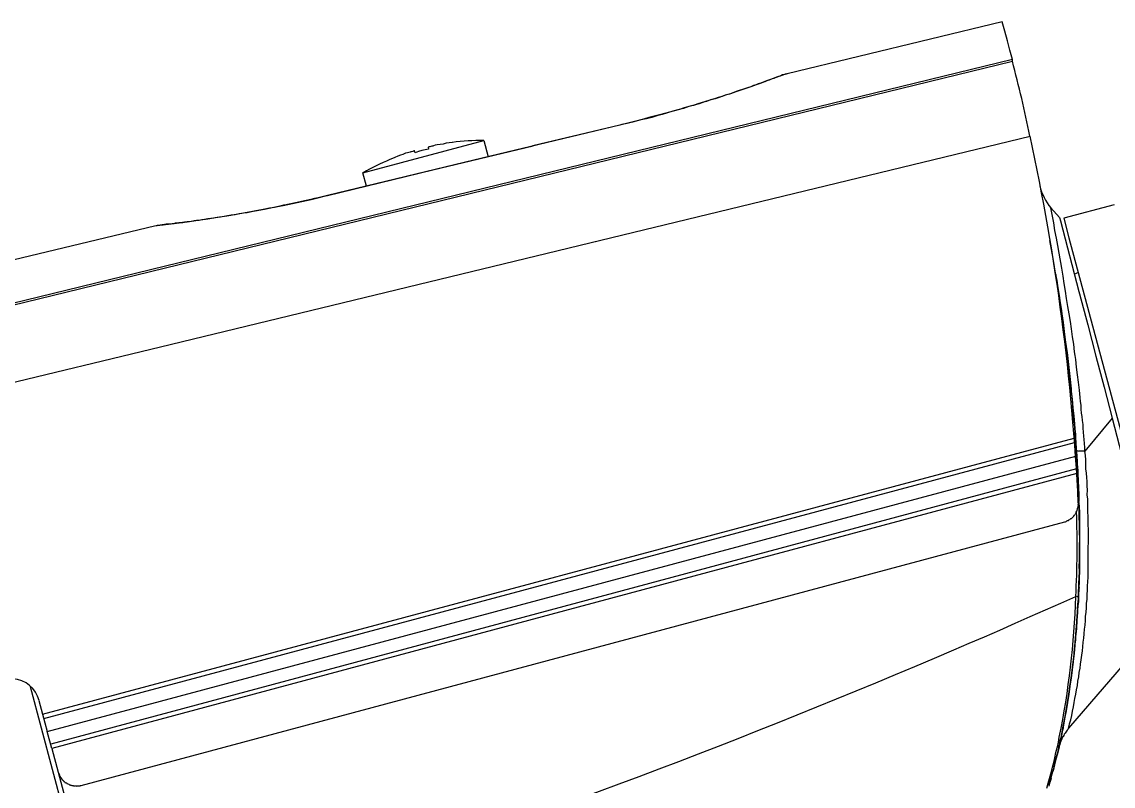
# Model space of a CAD drawing. Header units: millimetres. Extents: x 1086 to 16404, y 1320 to 9021.
# Drawn here: x 11549.1 to 11665.9, y 4942.7 to 5024.5 of the extents above; entities that cross this region are included whole.
import ezdxf

# ---------------------------------------------------------------- set-up
doc = ezdxf.new("R2010")
doc.units = ezdxf.units.MM
doc.header["$LTSCALE"] = 8
doc.layers.add('STS_Señales Débiles', color=7, linetype='Continuous', true_color=0x265482)

# ---------------------------------------------------------------- blocks, each defined once
blk = doc.blocks.new('BULLET WiFi')
for p, q in [((-116.97, 84.21), (-140.02, 78.65)), ((-116.7, 83.2), (-116.97, 84.21)), ((-116.43, 82.19), (-116.7, 83.2)), ((-116.16, 81.17), (-116.43, 82.19)), ((-115.89, 80.16), (-116.16, 81.17)), ((-115.89, 80.16), (-302.86, 34.58)), ((-302.82, 34.42), (-115.89, 79.99)), ((-115.89, 79.99), (-115.89, 80.16)), ((-140.89, 78.37), (-141.17, 78.25)), ((-140.57, 78.45), (-141.13, 78.27)), ((-140.77, 78.4), (-140.89, 78.37)), ((-140.69, 78.42), (-140.77, 78.4)), ((-140.5, 78.52), (-140.69, 78.42)), ((-140.3, 78.57), (-140.57, 78.45)), ((-140.42, 78.54), (-140.5, 78.52)), ((-140.38, 78.55), (-140.42, 78.54)), ((-140.3, 78.57), (-140.38, 78.55)), ((-140.14, 78.61), (-140.3, 78.57)), ((-140.26, 78.58), (-140.3, 78.57)), ((-140.21, 78.59), (-140.26, 78.58)), ((-140.18, 78.6), (-140.21, 78.59)), ((-140.14, 78.61), (-140.18, 78.6)), ((-140.1, 78.62), (-140.14, 78.61)), ((-140.1, 78.62), (-140.14, 78.61)), ((-140.02, 78.65), (-140.1, 78.62)), ((-140.05, 78.64), (-140.1, 78.62)), ((-140.02, 78.65), (-140.05, 78.64)), ((-144.16, 77.19), (-144.48, 77.06)), ((-143.88, 77.26), (-144.44, 77.07)), ((-143.88, 77.26), (-144.16, 77.19)), ((-143.33, 77.46), (-143.88, 77.26)), ((-143.61, 77.38), (-143.88, 77.26)), ((-143.33, 77.46), (-143.61, 77.38)), ((-142.78, 77.64), (-143.33, 77.46)), ((-143.1, 77.56), (-143.33, 77.46)), ((-142.82, 77.63), (-143.1, 77.56)), ((-142.58, 77.74), (-142.82, 77.63)), ((-142.23, 77.88), (-142.78, 77.64)), ((-142.38, 77.79), (-142.58, 77.74)), ((-142.19, 77.89), (-142.38, 77.79)), ((-141.68, 78.07), (-142.23, 77.88)), ((-141.95, 77.95), (-142.19, 77.89)), ((-141.8, 78.04), (-141.95, 77.95)), ((-141.6, 78.09), (-141.8, 78.04)), ((-141.13, 78.27), (-141.68, 78.07)), ((-141.44, 78.14), (-141.6, 78.09)), ((-141.29, 78.22), (-141.44, 78.14)), ((-141.17, 78.25), (-141.29, 78.22)), ((-147.73, 75.97), (-148.3, 75.82)), ((-147.78, 75.96), (-148.22, 75.84)), ((-147.38, 76.11), (-147.78, 75.96)), ((-147.18, 76.16), (-147.73, 75.97)), ((-146.98, 76.22), (-147.38, 76.11)), ((-146.63, 76.36), (-147.18, 76.16)), ((-146.59, 76.37), (-146.98, 76.22)), ((-146.06, 76.51), (-146.63, 76.36)), ((-146.18, 76.48), (-146.59, 76.37)), ((-145.83, 76.61), (-146.18, 76.48)), ((-145.5, 76.7), (-146.06, 76.51)), ((-145.48, 76.75), (-145.83, 76.61)), ((-144.95, 76.89), (-145.5, 76.7)), ((-145.15, 76.84), (-145.48, 76.75)), ((-144.8, 76.97), (-145.15, 76.84)), ((-144.44, 77.07), (-144.95, 76.89)), ((-144.48, 77.06), (-144.8, 76.97)), ((-151.54, 74.82), (-152.06, 74.68)), ((-151.09, 74.94), (-151.7, 74.78)), ((-151.02, 75), (-151.54, 74.82)), ((-150.54, 75.13), (-151.09, 74.94)), ((-150.54, 75.13), (-151.02, 75)), ((-149.98, 75.28), (-150.54, 75.13)), ((-150.05, 75.26), (-150.54, 75.13)), ((-149.58, 75.43), (-150.05, 75.26)), ((-149.41, 75.43), (-149.98, 75.28)), ((-149.1, 75.56), (-149.58, 75.43)), ((-148.85, 75.63), (-149.41, 75.43)), ((-148.65, 75.68), (-149.1, 75.56)), ((-148.3, 75.82), (-148.85, 75.63)), ((-148.22, 75.84), (-148.65, 75.68)), ((-155.94, 73.64), (-156.55, 73.48)), ((-155.66, 73.72), (-156.22, 73.57)), ((-155.37, 73.8), (-155.94, 73.64)), ((-155.08, 73.83), (-155.66, 73.72)), ((-154.81, 73.95), (-155.37, 73.8)), ((-154.51, 73.98), (-155.08, 73.83)), ((-154.24, 74.1), (-154.81, 73.95)), ((-153.95, 74.13), (-154.51, 73.98)), ((-153.68, 74.25), (-154.24, 74.1)), ((-153.38, 74.28), (-153.95, 74.13)), ((-153.15, 74.39), (-153.68, 74.25)), ((-152.83, 74.48), (-153.38, 74.28)), ((-152.59, 74.54), (-153.15, 74.39)), ((-152.26, 74.63), (-152.83, 74.48)), ((-152.06, 74.68), (-152.59, 74.54)), ((-151.7, 74.78), (-152.26, 74.63)), ((-157.92, 73.15), (-173.57, 69.39)), ((-157.92, 73.15), (-167.24, 70.92)), ((-157.35, 73.27), (-157.92, 73.15)), ((-157.72, 73.2), (-157.92, 73.15)), ((-157.15, 73.32), (-157.72, 73.2)), ((-156.78, 73.42), (-157.35, 73.27)), ((-156.55, 73.48), (-157.15, 73.32)), ((-156.22, 73.57), (-156.78, 73.42)), ((-207.11, 49.42), (-114, 71.98)), ((-185.42, 68.05), (-172.49, 71.51)), ((-175.86, 71.3), (-176.2, 71.25)), ((-172.49, 71.51), (-172.03, 69.77)), ((-180.87, 70.13), (-181.14, 70.02)), ((-180.66, 70.19), (-180.87, 70.13)), ((-180.5, 70.23), (-180.66, 70.19)), ((-180.38, 70.26), (-180.5, 70.23)), ((-180.3, 70.28), (-180.38, 70.26)), ((-180.22, 70.3), (-180.3, 70.28)), ((-180.1, 70.34), (-180.22, 70.3)), ((-180.06, 70.35), (-180.1, 70.34)), ((-180.02, 70.36), (-180.06, 70.35)), ((-179.98, 70.37), (-180.02, 70.36)), ((-179.94, 70.38), (-179.98, 70.37)), ((-179.9, 70.39), (-179.94, 70.38)), ((-179.84, 70.19), (-179.9, 70.39)), ((-179.49, 70.33), (-179.84, 70.19)), ((-179.13, 70.42), (-179.49, 70.33)), ((-178.76, 70.52), (-179.13, 70.42)), ((-178.39, 70.58), (-178.76, 70.52)), ((-178.41, 70.79), (-178.44, 70.78)), ((-178.44, 70.78), (-178.39, 70.58)), ((-178.32, 70.81), (-178.41, 70.79)), ((-178.28, 70.82), (-178.32, 70.81)), ((-178.25, 70.83), (-178.28, 70.82)), ((-178.16, 70.86), (-178.25, 70.83)), ((-178.04, 70.89), (-178.16, 70.86)), ((-177.96, 70.91), (-178.04, 70.89)), ((-177.96, 68.35), (-167.19, 70.93)), ((-177.88, 70.93), (-177.96, 70.91)), ((-177.68, 70.99), (-177.88, 70.93)), ((-177.48, 71.04), (-177.68, 70.99)), ((-177.14, 71.09), (-177.48, 71.04)), ((-176.85, 71.12), (-177.14, 71.09)), ((-176.53, 71.21), (-176.85, 71.12)), ((-176.2, 71.25), (-176.53, 71.21)), ((-173.57, 69.39), (-189.22, 65.63)), ((-182.27, 69.58), (-182.55, 69.46)), ((-182, 69.7), (-182.27, 69.58)), ((-181.69, 69.83), (-182, 69.7)), ((-181.42, 69.94), (-181.69, 69.83)), ((-181.14, 70.02), (-181.42, 69.94)), ((-189.22, 65.63), (-177.96, 68.35)), ((-185.03, 66.63), (-185.42, 68.05)), ((-189.99, 65.43), (-189.43, 65.58)), ((-189.38, 65.59), (-189.79, 65.48)), ((-189.43, 65.58), (-189.22, 65.63)), ((-189.22, 65.63), (-189.38, 65.59)), ((-195.93, 64.19), (-195.44, 64.28)), ((-195.44, 64.28), (-194.9, 64.37)), ((-194.9, 64.37), (-194.41, 64.46)), ((-194.41, 64.46), (-193.88, 64.6)), ((-193.88, 64.6), (-193.34, 64.7)), ((-193.34, 64.7), (-192.81, 64.81)), ((-192.81, 64.81), (-192.23, 64.92)), ((-192.23, 64.92), (-191.7, 65.06)), ((-191.7, 65.06), (-191.13, 65.17)), ((-191.13, 65.17), (-190.56, 65.32)), ((-190.56, 65.32), (-189.99, 65.43)), ((-111.47, 62.67), (-111.77, 64.28)), ((-111.77, 64.28), (-110.84, 63.27)), ((-105, 64.62), (-110.39, 63.17)), ((-202.38, 63.07), (-202.05, 63.16)), ((-202.05, 63.16), (-201.72, 63.2)), ((-201.72, 63.2), (-201.39, 63.24)), ((-201.39, 63.24), (-201.05, 63.29)), ((-201.05, 63.29), (-200.68, 63.34)), ((-200.68, 63.34), (-200.3, 63.41)), ((-200.3, 63.41), (-199.93, 63.46)), ((-199.93, 63.46), (-199.52, 63.53)), ((-199.52, 63.53), (-199.1, 63.59)), ((-199.1, 63.59), (-198.69, 63.67)), ((-198.69, 63.67), (-198.23, 63.74)), ((-198.23, 63.74), (-197.82, 63.81)), ((-197.82, 63.81), (-197.36, 63.89)), ((-197.36, 63.89), (-196.88, 64.02)), ((-196.88, 64.02), (-196.42, 64.09)), ((-196.42, 64.09), (-195.93, 64.19)), ((-110.84, 63.27), (-110.75, 62.9)), ((-110.39, 63.17), (-109.83, 61.07)), ((-304.42, 39.11), (-207.73, 62.37)), ((-207.52, 62.38), (-207.57, 62.41)), ((-207.57, 62.41), (-207.47, 62.39)), ((-207.47, 62.39), (-207.52, 62.38)), ((-207.47, 62.39), (-207.36, 62.43)), ((-207.44, 62.4), (-207.47, 62.39)), ((-207.4, 62.41), (-207.44, 62.4)), ((-206.69, 62.52), (-207.4, 62.41)), ((-207.36, 62.43), (-207.31, 62.44)), ((-206.81, 62.49), (-206.59, 62.5)), ((-206.48, 62.53), (-206.69, 62.52)), ((-206.59, 62.5), (-206.4, 62.55)), ((-206.26, 62.55), (-206.48, 62.53)), ((-206.36, 62.57), (-206.1, 62.59)), ((-206.22, 62.56), (-205.97, 62.58)), ((-205.97, 62.58), (-205.81, 62.62)), ((-205.81, 62.62), (-205.64, 62.63)), ((-205.64, 62.63), (-205.48, 62.67)), ((-205.48, 62.67), (-205.3, 62.67)), ((-205.3, 62.67), (-205.14, 62.72)), ((-205.14, 62.72), (-204.93, 62.73)), ((-204.93, 62.73), (-204.71, 62.74)), ((-204.71, 62.74), (-204.51, 62.8)), ((-204.51, 62.8), (-204.26, 62.82)), ((-204.26, 62.82), (-204.05, 62.84)), ((-204.05, 62.84), (-203.79, 62.86)), ((-203.79, 62.86), (-203.51, 62.94)), ((-203.51, 62.94), (-203.26, 62.96)), ((-203.26, 62.96), (-202.96, 62.99)), ((-202.96, 62.99), (-202.67, 63.03)), ((-202.67, 63.03), (-202.38, 63.07)), ((-111.34, 61.88), (-111.47, 62.67)), ((-110.75, 62.9), (-108.76, 55.32)), ((-111.7, 59.83), (-111.87, 60.78)), ((-111.16, 61.06), (-111.34, 61.88)), ((-111.04, 60.27), (-111.16, 61.06)), ((-109.83, 61.07), (-103.18, 36.27)), ((-111.53, 58.88), (-111.7, 59.83)), ((-110.9, 59.43), (-111.04, 60.27)), ((-111.37, 57.96), (-111.53, 58.88)), ((-110.59, 57.82), (-110.9, 59.43)), ((-111.28, 57.29), (-111.37, 57.96)), ((-111.27, 57.25), (-111.28, 57.29)), ((-110.46, 56.99), (-110.59, 57.82)), ((-109.15, 57.25), (-108.84, 57.38)), ((-111.24, 57.17), (-111.27, 57.25)), ((-111.15, 56.5), (-111.24, 57.17)), ((-111.24, 57.17), (-111.23, 56.96)), ((-111.23, 56.96), (-111.22, 56.92)), ((-111.22, 56.92), (-111.21, 56.87)), ((-111.21, 56.87), (-111.19, 56.79)), ((-111.19, 56.79), (-111.17, 56.71)), ((-111.17, 56.71), (-111.15, 56.5)), ((-111.15, 56.5), (-111.03, 55.71)), ((-111.03, 55.71), (-111.15, 56.5)), ((-110.34, 56.19), (-110.46, 56.99)), ((-110.2, 55.37), (-110.34, 56.19)), ((-110.88, 54.83), (-111.03, 55.71)), ((-111.03, 55.71), (-110.9, 54.92)), ((-110.08, 54.58), (-110.2, 55.37)), ((-108.76, 55.32), (-108.69, 55.07)), ((-108.69, 55.07), (-107.8, 51.75)), ((-110.9, 54.92), (-110.78, 54.13)), ((-110.73, 53.96), (-110.88, 54.83)), ((-110.78, 54.13), (-110.64, 53.29)), ((-110.62, 53.08), (-110.73, 53.96)), ((-109.94, 53.74), (-110.08, 54.58)), ((-110.64, 53.29), (-110.63, 53.25)), ((-110.63, 53.25), (-110.59, 52.96)), ((-110.49, 52.25), (-110.62, 53.08)), ((-110.59, 52.96), (-110.47, 52)), ((-109.81, 52.95), (-109.94, 53.74)), ((-109.67, 52.12), (-109.81, 52.95)), ((-110.51, 52.16), (-110.49, 52.25)), ((-110.49, 52.07), (-110.51, 52.16)), ((-110.35, 51.07), (-110.49, 52.07)), ((-110.47, 52), (-110.35, 51.07)), ((-109.55, 51.33), (-109.67, 52.12)), ((-107.8, 51.75), (-106.95, 48.41)), ((-110.2, 50.06), (-110.35, 51.07)), ((-110.35, 51.07), (-110.23, 50.15)), ((-109.45, 50.48), (-109.55, 51.33)), ((-109.32, 49.69), (-109.45, 50.48)), ((-300.2, 26.91), (-207.11, 49.42)), ((-110.23, 50.15), (-110.1, 49.18)), ((-110.07, 49.1), (-110.2, 50.06)), ((-110.1, 49.18), (-110.04, 48.81)), ((-109.98, 48.08), (-110.07, 49.1)), ((-109.24, 48.89), (-109.32, 49.69)), ((-110.04, 48.81), (-109.91, 47.84)), ((-109.94, 47.79), (-109.98, 48.08)), ((-109.17, 48.47), (-109.24, 48.89)), ((-109.1, 48.06), (-109.17, 48.47)), ((-109.02, 47.25), (-109.1, 48.06)), ((-106.95, 48.41), (-106.06, 45.1)), ((-109.83, 46.91), (-109.94, 47.79)), ((-109.91, 47.84), (-109.82, 46.87)), ((-109.73, 46.02), (-109.83, 46.91)), ((-109.82, 46.87), (-109.7, 45.9)), ((-108.93, 46.41), (-109.02, 47.25)), ((-109.62, 45.14), (-109.73, 46.02)), ((-109.7, 45.9), (-109.61, 44.93)), ((-108.8, 45.62), (-108.93, 46.41)), ((-108.71, 44.78), (-108.8, 45.62)), ((-109.51, 44.26), (-109.62, 45.14)), ((-109.61, 44.93), (-109.59, 44.67)), ((-109.59, 44.67), (-109.48, 43.79)), ((-108.62, 43.98), (-108.71, 44.78)), ((-106.06, 45.1), (-105.21, 41.76)), ((-109.5, 44.04), (-109.51, 44.26)), ((-109.41, 43.24), (-109.5, 44.04)), ((-109.48, 43.79), (-109.41, 42.89)), ((-109.37, 42.43), (-109.41, 43.24)), ((-108.59, 43.55), (-108.62, 43.98)), ((-108.53, 43.17), (-108.59, 43.55)), ((-109.41, 42.89), (-109.3, 42.01)), ((-109.3, 41.66), (-109.37, 42.43)), ((-108.51, 42.75), (-108.53, 43.17)), ((-108.48, 42.32), (-108.51, 42.75)), ((-108.42, 41.94), (-108.48, 42.32)), ((-109.3, 42.01), (-109.24, 41.12)), ((-109.21, 40.86), (-109.3, 41.66)), ((-109.24, 41.12), (-109.18, 40.26)), ((-108.39, 41.52), (-108.42, 41.94)), ((-108.32, 41.1), (-108.39, 41.52)), ((-108.31, 40.71), (-108.32, 41.1)), ((-105.21, 41.76), (-108.12, 38.24)), ((-105.21, 41.76), (-99.7, 20.39)), ((-109.17, 40.05), (-109.21, 40.86)), ((-109.18, 40.26), (-109.15, 40.14)), ((-109.17, 40.36), (-109.14, 39.62)), ((-109.14, 39.62), (-109.17, 40.05)), ((-109.13, 39.93), (-109.17, 40.05)), ((-109.15, 40.14), (-109.14, 39.62)), ((-109.14, 39.62), (-109.13, 39.93)), ((-108.28, 40.29), (-108.31, 40.71)), ((-108.25, 39.86), (-108.28, 40.29)), ((-108.2, 39.48), (-108.25, 39.86)), ((-219.72, 10.08), (-109.27, 39.63)), ((-219.6, 9.63), (-109.23, 39.16)), ((-109.14, 39.62), (-109.11, 39.19)), ((-109.11, 39.19), (-109.14, 39.62)), ((-109.14, 39.62), (-109.11, 39.19)), ((-109.11, 39.19), (-109.14, 39.62)), ((-109.07, 38.55), (-109.11, 39.19)), ((-109.11, 39.19), (-109.05, 38.48)), ((-109.05, 38.48), (-109.11, 39.19)), ((-108.16, 39.06), (-108.2, 39.48)), ((-108.14, 38.63), (-108.16, 39.06)), ((-108.12, 38.24), (-108.14, 38.63)), ((-219.22, 8.21), (-109.1, 37.72)), ((-109.03, 37.92), (-109.07, 38.55)), ((-109.05, 38.48), (-108.99, 37.75)), ((-108.99, 37.75), (-109.05, 38.48)), ((-109.03, 38.26), (-109.04, 38.3)), ((-108.99, 38.27), (-109.03, 38.26)), ((-108.96, 38.28), (-108.99, 38.27)), ((-108.99, 37.75), (-108.97, 37.06)), ((-108.97, 37.06), (-108.99, 37.75)), ((-108.9, 38.25), (-108.96, 38.28)), ((-108.86, 38.26), (-108.9, 38.25)), ((-108.81, 38.23), (-108.86, 38.26)), ((-108.68, 38.23), (-108.81, 38.23)), ((-108.6, 38.25), (-108.68, 38.23)), ((-108.46, 38.24), (-108.6, 38.25)), ((-108.33, 38.23), (-108.46, 38.24)), ((-108.12, 38.24), (-108.33, 38.23)), ((-108.08, 37.78), (-108.12, 38.24)), ((-108.04, 37.31), (-108.08, 37.78)), ((-109.04, 36.35), (-163.93, 21.6)), ((-108.97, 37.06), (-108.91, 36.34)), ((-108.91, 36.34), (-108.97, 37.06)), ((-108.87, 35.88), (-108.91, 36.34)), ((-108.91, 36.34), (-108.9, 36.3)), ((-108.9, 36.3), (-108.89, 36.09)), ((-108.01, 36.84), (-108.04, 37.31)), ((-108.01, 36.36), (-108.01, 36.84)), ((-107.97, 35.9), (-108.01, 36.36)), ((-108.99, 35.84), (-163.85, 21.14)), ((-108.87, 35.88), (-108.9, 35.82)), ((-108.9, 35.65), (-108.87, 35.88)), ((-108.9, 35.82), (-108.84, 35.1)), ((-108.85, 35.14), (-108.9, 35.65)), ((-108.86, 35.35), (-108.9, 35.65)), ((-108.89, 36.09), (-108.87, 35.88)), ((-108.85, 35.14), (-108.87, 35.88)), ((-108.85, 35.14), (-108.86, 35.35)), ((-108.81, 34.37), (-108.85, 35.14)), ((-108.81, 34.37), (-108.85, 35.14)), ((-108.84, 35.1), (-108.8, 34.33)), ((-107.93, 35.43), (-107.97, 35.9)), ((-107.9, 35), (-107.93, 35.43)), ((-108.79, 33.64), (-108.81, 34.37)), ((-108.79, 33.64), (-108.81, 34.37)), ((-108.8, 34.33), (-108.78, 33.6)), ((-107.9, 34.53), (-107.9, 35)), ((-107.86, 34.06), (-107.9, 34.53)), ((-107.87, 33.58), (-107.86, 34.06)), ((-108.76, 32.86), (-108.79, 33.64)), ((-108.76, 32.86), (-108.79, 33.64)), ((-108.78, 33.6), (-108.76, 32.86)), ((-108.76, 32.73), (-108.76, 32.86)), ((-108.76, 32.73), (-108.71, 31.75)), ((-108.75, 32.04), (-108.76, 32.73)), ((-108.74, 32), (-108.76, 32.73)), ((-107.83, 33.11), (-107.87, 33.58)), ((-107.83, 32.64), (-107.83, 33.11)), ((-109.17, 31.5), (-109.1, 31.55)), ((-109.1, 31.55), (-109.08, 31.65)), ((-109.08, 31.65), (-109.05, 31.7)), ((-109.05, 31.7), (-108.99, 31.8)), ((-108.99, 31.8), (-108.97, 31.89)), ((-108.97, 31.89), (-108.94, 31.95)), ((-108.94, 31.95), (-108.93, 32.03)), ((-108.93, 32.03), (-108.91, 32.13)), ((-108.91, 32.13), (-108.88, 32.18)), ((-108.88, 32.18), (-108.85, 32.27)), ((-108.85, 32.27), (-108.84, 32.37)), ((-108.82, 32.63), (-108.84, 32.71)), ((-108.84, 32.54), (-108.82, 32.63)), ((-108.82, 32.45), (-108.84, 32.54)), ((-108.84, 32.37), (-108.82, 32.45)), ((-108.71, 31.4), (-108.75, 32.04)), ((-108.73, 31.31), (-108.74, 32)), ((-108.71, 31.75), (-108.71, 31.09)), ((-107.8, 32.21), (-107.83, 32.64)), ((-107.8, 31.73), (-107.8, 32.21)), ((-107.77, 31.26), (-107.8, 31.73)), ((-215.6, 2.45), (-110.29, 30.67)), ((-110.29, 30.67), (-110.2, 30.69)), ((-110.2, 30.69), (-110.13, 30.71)), ((-110.13, 30.71), (-110.05, 30.78)), ((-110.05, 30.78), (-109.98, 30.8)), ((-109.98, 30.8), (-109.89, 30.82)), ((-109.89, 30.82), (-109.83, 30.88)), ((-109.83, 30.88), (-109.74, 30.91)), ((-109.74, 30.91), (-109.72, 30.95)), ((-109.72, 30.95), (-109.64, 31.02)), ((-109.64, 31.02), (-109.56, 31.04)), ((-109.56, 31.04), (-109.49, 31.1)), ((-109.49, 31.1), (-109.42, 31.17)), ((-109.42, 31.17), (-109.36, 31.23)), ((-109.36, 31.23), (-109.32, 31.28)), ((-109.32, 31.28), (-109.27, 31.38)), ((-109.27, 31.38), (-109.2, 31.44)), ((-109.2, 31.44), (-109.17, 31.5)), ((-108.72, 30.31), (-108.73, 31.31)), ((-108.72, 30.61), (-108.71, 31.4)), ((-108.68, 29.98), (-108.72, 30.61)), ((-108.71, 31.09), (-108.7, 30.23)), ((-107.77, 30.78), (-107.77, 31.26)), ((-107.76, 30.3), (-107.77, 30.78)), ((-108.7, 29.58), (-108.72, 30.31)), ((-108.7, 30.23), (-108.69, 29.4)), ((-108.67, 28.85), (-108.7, 29.58)), ((-108.69, 29.4), (-108.69, 28.58)), ((-108.67, 29.33), (-108.68, 29.98)), ((-108.67, 28.67), (-108.67, 29.33)), ((-107.74, 29.88), (-107.76, 30.3)), ((-107.74, 29.4), (-107.74, 29.88)), ((-107.74, 28.92), (-107.74, 29.4)), ((-108.69, 28.58), (-108.71, 28.01)), ((-108.71, 27.36), (-108.69, 28.11)), ((-108.69, 28.11), (-108.67, 28.85)), ((-108.67, 28.02), (-108.67, 28.67)), ((-107.76, 28), (-107.75, 28.44)), ((-107.75, 28.44), (-107.74, 28.92)), ((-108.69, 27.45), (-108.72, 26.75)), ((-108.72, 26.75), (-108.71, 27.36)), ((-108.71, 28.01), (-108.69, 27.45)), ((-108.69, 27.45), (-108.71, 27.36)), ((-108.71, 27.36), (-108.7, 26.67)), ((-108.68, 26.76), (-108.67, 27.37)), ((-108.67, 27.37), (-108.67, 28.02)), ((-107.77, 26.61), (-107.76, 27.05)), ((-107.76, 27.53), (-107.76, 28)), ((-107.76, 27.05), (-107.76, 27.53)), ((-108.7, 26.67), (-108.73, 25.97)), ((-108.73, 25.97), (-108.72, 26.45)), ((-108.72, 25.31), (-108.73, 25.97)), ((-108.72, 26.45), (-108.68, 26.76)), ((-108.72, 26.75), (-108.7, 26.02)), ((-108.72, 26.45), (-108.72, 26.75)), ((-108.7, 25.88), (-108.72, 26.45)), ((-108.72, 25.14), (-108.7, 25.88)), ((-108.7, 26.02), (-108.71, 25.27)), ((-107.77, 26.13), (-107.77, 26.61)), ((-107.77, 25.66), (-107.77, 26.13)), ((-108.77, 24.04), (-108.73, 24.7)), ((-108.75, 24.44), (-108.72, 25.14)), ((-108.73, 24.7), (-108.75, 24.14)), ((-108.73, 24.7), (-108.72, 25.31)), ((-108.71, 25.27), (-108.73, 24.7)), ((-107.83, 24.25), (-107.79, 24.74)), ((-107.79, 25.22), (-107.77, 25.66)), ((-107.79, 24.74), (-107.79, 25.22)), ((-108.82, 23.08), (-108.78, 23.43)), ((-108.8, 23.17), (-108.78, 23.74)), ((-108.77, 23.7), (-108.8, 23.17)), ((-108.78, 23.43), (-108.8, 22.86)), ((-108.78, 23.74), (-108.75, 24.44)), ((-108.78, 23.43), (-108.77, 24.04)), ((-108.75, 23.66), (-108.78, 23.43)), ((-108.75, 24.14), (-108.77, 23.7)), ((-108.77, 23.7), (-108.75, 23.66)), ((-107.85, 23.34), (-107.84, 23.82)), ((-107.84, 23.82), (-107.83, 24.25)), ((-110.72, 21.96), (-109.1, 22.69)), ((-109.1, 22.69), (-109.02, 22.71)), ((-109.02, 22.71), (-108.97, 22.68)), ((-108.97, 22.68), (-108.93, 22.69)), ((-108.93, 22.69), (-108.89, 22.7)), ((-108.89, 22.7), (-108.85, 22.72)), ((-108.88, 21.84), (-108.81, 22.42)), ((-108.85, 22.72), (-108.81, 22.73)), ((-108.8, 22.69), (-108.84, 21.89)), ((-108.81, 22.9), (-108.83, 22.81)), ((-108.8, 22.86), (-108.83, 22.81)), ((-108.83, 22.81), (-108.81, 22.73)), ((-108.81, 22.73), (-108.83, 22.64)), ((-108.83, 22.16), (-108.8, 22.69)), ((-108.83, 22.64), (-108.8, 22.69)), ((-108.81, 22.42), (-108.83, 22.64)), ((-108.83, 22.64), (-108.83, 22.16)), ((-108.8, 23.17), (-108.82, 23.08)), ((-108.82, 23.08), (-108.81, 22.9)), ((-108.81, 22.73), (-108.82, 23.08)), ((-108.8, 22.86), (-108.81, 22.9)), ((-108.81, 22.73), (-108.81, 22.73)), ((-108.8, 22.69), (-108.8, 22.86)), ((-107.94, 21.92), (-107.9, 22.41)), ((-107.9, 22.89), (-107.85, 23.34)), ((-107.9, 22.41), (-107.9, 22.89)), ((-163.93, 21.6), (-218.86, 6.88)), ((-163.85, 21.14), (-218.73, 6.39)), ((-113.97, 20.52), (-112.35, 21.26)), ((-112.35, 21.26), (-110.72, 21.96)), ((-108.94, 20.61), (-108.89, 21.23)), ((-108.91, 21.31), (-108.88, 21.84)), ((-108.87, 21.67), (-108.91, 21.31)), ((-108.83, 22.16), (-108.87, 21.67)), ((-108.84, 21.89), (-108.87, 21.67)), ((-108.84, 21.89), (-108.83, 22.16)), ((-108, 20.99), (-107.95, 21.48)), ((-107.95, 21.48), (-107.94, 21.92)), ((-115.6, 19.83), (-113.97, 20.52)), ((-99.7, 20.39), (-109.87, 8.59)), ((-109, 19.42), (-108.99, 20.03)), ((-108.99, 20.03), (-108.94, 20.61)), ((-108.11, 19.61), (-108.06, 20.1)), ((-108.06, 20.1), (-108.05, 20.54)), ((-108.05, 20.54), (-108, 20.99)), ((-118.89, 18.37), (-117.22, 19.09)), ((-117.22, 19.09), (-115.6, 19.83)), ((-109.11, 18.22), (-109.05, 18.8)), ((-109.05, 18.8), (-109, 19.42)), ((-108.2, 18.68), (-108.16, 19.17)), ((-108.16, 19.17), (-108.11, 19.61)), ((-122.15, 16.98), (-120.52, 17.68)), ((-120.52, 17.68), (-118.89, 18.37)), ((-109.19, 17.37), (-109.11, 18.05)), ((-109.11, 18.05), (-109.11, 18.22)), ((-108.35, 17.29), (-108.31, 17.78)), ((-108.31, 17.78), (-108.25, 18.23)), ((-108.25, 18.23), (-108.2, 18.68)), ((-109.31, 16.04), (-109.27, 16.7)), ((-109.27, 16.7), (-109.19, 17.37)), ((-108.54, 15.9), (-108.45, 16.4)), ((-108.45, 16.4), (-108.4, 16.85)), ((-108.4, 16.85), (-108.35, 17.29)), ((-109.49, 14.6), (-109.44, 15.22)), ((-109.44, 15.22), (-109.39, 15.36)), ((-109.39, 15.36), (-109.31, 16.04)), ((-108.64, 15), (-108.59, 15.45)), ((-108.59, 15.45), (-108.54, 15.9)), ((-109.59, 14.01), (-109.49, 14.6)), ((-108.87, 13.6), (-108.79, 14.09)), ((-108.79, 14.09), (-108.74, 14.54)), ((-108.74, 14.54), (-108.64, 15)), ((-209.91, -28.47), (-221.02, 12.99)), ((-109.73, 12.79), (-109.68, 13.38)), ((-109.68, 13.38), (-109.59, 14.01)), ((-109.01, 12.69), (-108.93, 13.14)), ((-108.93, 13.14), (-108.87, 13.6)), ((-109.96, 11.52), (-109.86, 12.11)), ((-109.86, 12.11), (-109.76, 12.7)), ((-109.76, 12.7), (-109.73, 12.79)), ((-109.26, 11.32), (-109.2, 11.77)), ((-109.2, 11.77), (-109.11, 12.23)), ((-109.11, 12.23), (-109.01, 12.69)), ((-220.11, 11.54), (-219.72, 10.08)), ((-110.13, 10.39), (-110.02, 10.94)), ((-110.02, 10.94), (-109.96, 11.52)), ((-109.44, 10.4), (-109.35, 10.86)), ((-109.35, 10.86), (-109.26, 11.32)), ((-219.72, 10.08), (-219.22, 8.21)), ((-110.12, 10.35), (-110.13, 10.39)), ((-109.77, 9.05), (-109.63, 9.48)), ((-109.63, 9.48), (-109.53, 9.94)), ((-109.53, 9.94), (-109.44, 10.4)), ((-218.73, 6.39), (-219.22, 8.21)), ((-110.47, 8.6), (-110.46, 8.56)), ((-110.08, 8.27), (-110.18, 8.16)), ((-110.02, 8.37), (-110.08, 8.27)), ((-109.92, 8.49), (-110.02, 8.37)), ((-109.87, 8.59), (-109.92, 8.49)), ((-109.87, 8.59), (-109.8, 8.83)), ((-109.8, 8.83), (-109.77, 9.05)), ((-111.06, 6.58), (-110.97, 7.08)), ((-110.97, 7.08), (-110.87, 7.63)), ((-110.78, 7.17), (-110.92, 6.53)), ((-110.87, 6.68), (-110.73, 7.45)), ((-110.83, 6.86), (-110.78, 7.17)), ((-110.78, 7.17), (-110.75, 7.18)), ((-110.76, 7.09), (-110.77, 6.96)), ((-110.7, 7.19), (-110.76, 7.09)), ((-110.61, 7.96), (-110.75, 7.18)), ((-110.75, 7.18), (-110.61, 7.96)), ((-110.73, 7.45), (-110.68, 7.59)), ((-110.65, 7.34), (-110.7, 7.19)), ((-110.68, 7.59), (-110.61, 7.83)), ((-110.6, 7.44), (-110.65, 7.34)), ((-110.51, 7.6), (-110.6, 7.44)), ((-110.45, 7.7), (-110.51, 7.6)), ((-110.39, 7.8), (-110.45, 7.7)), ((-110.34, 7.94), (-110.39, 7.8)), ((-110.24, 8.06), (-110.34, 7.94)), ((-110.18, 8.16), (-110.24, 8.06)), ((-218.73, 6.39), (-218.06, 3.88)), ((-111.35, 5.41), (-111.24, 5.97)), ((-111.24, 5.97), (-111.11, 6.48)), ((-111.17, 5.55), (-111.02, 5.98)), ((-111.11, 6.48), (-111.06, 6.58)), ((-110.93, 6.44), (-111.07, 5.83)), ((-111.02, 5.98), (-110.93, 6.44)), ((-110.93, 6.44), (-110.91, 6.66)), ((-110.89, 6.58), (-110.93, 6.44)), ((-110.9, 6.49), (-110.93, 6.44)), ((-110.92, 6.53), (-110.9, 6.49)), ((-110.91, 6.66), (-110.87, 6.68)), ((-110.88, 6.71), (-110.89, 6.58)), ((-110.82, 6.82), (-110.88, 6.71)), ((-110.77, 6.96), (-110.82, 6.82)), ((-111.6, 4.39), (-111.47, 4.9)), ((-111.47, 4.9), (-111.35, 5.41)), ((-111.23, 5.27), (-111.37, 4.67)), ((-111.37, 4.67), (-111.27, 5.09)), ((-111.27, 5.09), (-111.17, 5.55)), ((-111.07, 5.83), (-111.23, 5.27)), ((-218.06, 3.88), (-209.44, -28.3)), ((-218.06, 3.88), (-218.05, 3.84)), ((-218.05, 3.84), (-218.03, 3.76)), ((-218.03, 3.76), (-218.01, 3.72)), ((-218.01, 3.72), (-217.96, 3.69)), ((-217.96, 3.69), (-217.95, 3.65)), ((-217.95, 3.65), (-217.94, 3.6)), ((-217.94, 3.6), (-217.93, 3.57)), ((-217.93, 3.57), (-217.91, 3.49)), ((-111.92, 3.18), (-111.76, 3.7)), ((-111.76, 3.7), (-111.63, 4.21)), ((-111.74, 3.31), (-111.56, 3.93)), ((-111.63, 4.21), (-111.6, 4.39)), ((-111.56, 3.93), (-111.57, 3.97)), ((-111.54, 4.02), (-111.56, 3.93)), ((-111.37, 4.67), (-111.54, 4.02)), ((-111.54, 4.02), (-111.43, 4.4)), ((-111.43, 4.4), (-111.37, 4.67)), ((-217.91, 3.49), (-217.9, 3.44)), ((-217.9, 3.44), (-217.85, 3.42)), ((-217.85, 3.42), (-217.84, 3.38)), ((-217.84, 3.38), (-217.83, 3.33)), ((-217.83, 3.33), (-217.78, 3.3)), ((-217.78, 3.3), (-217.76, 3.26)), ((-217.76, 3.26), (-217.71, 3.24)), ((-217.71, 3.24), (-217.69, 3.15)), ((-217.69, 3.15), (-217.68, 3.11)), ((-217.68, 3.11), (-217.63, 3.08)), ((-217.63, 3.08), (-217.62, 3.05)), ((-217.62, 3.05), (-217.56, 3.01)), ((-217.56, 3.01), (-217.52, 2.98)), ((-217.52, 2.98), (-217.51, 2.94)), ((-217.51, 2.94), (-217.45, 2.91)), ((-217.45, 2.91), (-217.44, 2.87)), ((-217.44, 2.87), (-217.39, 2.84)), ((-217.39, 2.84), (-217.34, 2.81)), ((-217.34, 2.81), (-217.33, 2.77)), ((-217.33, 2.77), (-217.28, 2.74)), ((-217.28, 2.74), (-217.24, 2.76)), ((-217.24, 2.76), (-217.19, 2.73)), ((-217.19, 2.73), (-217.13, 2.69)), ((-217.13, 2.69), (-217.12, 2.65)), ((-217.12, 2.65), (-217.07, 2.62)), ((-217.07, 2.62), (-217.02, 2.6)), ((-217.02, 2.6), (-216.98, 2.61)), ((-216.98, 2.61), (-216.93, 2.58)), ((-216.93, 2.58), (-216.88, 2.54)), ((-216.88, 2.54), (-216.83, 2.51)), ((-216.83, 2.51), (-216.79, 2.53)), ((-216.79, 2.53), (-216.73, 2.49)), ((-216.73, 2.49), (-216.69, 2.47)), ((-216.69, 2.47), (-216.65, 2.48)), ((-216.65, 2.48), (-216.59, 2.45)), ((-216.59, 2.45), (-216.55, 2.46)), ((-216.55, 2.46), (-216.5, 2.43)), ((-216.5, 2.43), (-216.46, 2.44)), ((-216.46, 2.44), (-216.41, 2.41)), ((-216.41, 2.41), (-216.37, 2.42)), ((-216.37, 2.42), (-216.31, 2.39)), ((-216.31, 2.39), (-216.28, 2.4)), ((-216.28, 2.4), (-216.23, 2.37)), ((-216.23, 2.37), (-216.19, 2.39)), ((-216.19, 2.39), (-216.14, 2.4)), ((-216.14, 2.4), (-216.06, 2.38)), ((-216.06, 2.38), (-216.01, 2.39)), ((-216.01, 2.39), (-215.97, 2.4)), ((-215.97, 2.4), (-215.94, 2.41)), ((-215.94, 2.41), (-215.89, 2.42)), ((-215.89, 2.42), (-215.84, 2.39)), ((-215.84, 2.39), (-215.8, 2.4)), ((-215.8, 2.4), (-215.72, 2.42)), ((-215.72, 2.42), (-215.68, 2.43)), ((-215.68, 2.43), (-215.64, 2.44)), ((-215.64, 2.44), (-215.6, 2.45)), ((-112.21, 2.15), (-112.05, 2.7)), ((-112.05, 2.7), (-111.92, 3.18)), ((-111.92, 2.7), (-112, 2.37)), ((-111.96, 2.51), (-111.92, 2.7)), ((-111.89, 2.75), (-111.92, 2.7)), ((-111.75, 3.18), (-111.89, 2.75)), ((-111.89, 2.75), (-111.81, 3.08)), ((-111.81, 3.08), (-111.75, 3.18)), ((-111.75, 3.18), (-111.74, 3.31))]:
    blk.add_line(p, q)
for centre, radius, start, end in [((-264.64, 40.78), 153.83, 11.7025, 14.7674), ((-172.4, 43.02), 28.49, 90.1828, 96.9582), ((-346.82, 21.41), 238.25, 2.7173, 12.2533), ((-170.12, 40.67), 31.36, 113.3425, 119.1823), ((-107.49, 67.92), 5.61, 192.9944, 220.3658), ((-225.27, 215.94), 154.57, 276.5165, 283.4873), ((-224.24, 212.56), 151.07, 276.8955, 283.1182), ((-222.38, 28.23), 113.42, 357.2, 1.7785), ((-198.37, 25.5), 89.31, 348.4593, 358.2006), ((-201.81, 26.42), 93.08, 348.4758, 357.2109), ((-203.42, 26.7), 94.68, 348.5864, 356.9588), ((-433.07, 740.99), 787.95, 287.95689, 293.24087), ((-223.03, 10.84), 3.01, 13.508, 87.268)]:
    blk.add_arc(centre, radius, start, end)
for tag, p in [('IDENTIFICADOR', (-400, -80)), ('MARCA', (-399.94, -99.49)), ('MODELO', (-400, -120)), ('TIPO_IP_IR', (-400, -140)), ('LENTE_RESOLUCION', (-400, -160)), ('FOV', (-400, -180)), ('PROTOCOLOS', (-400, -200)), ('DIMENSIONES', (-400, -220)), ('ALIMENTACION', (-400, -240))]:
    blk.add_attdef(tag, p, '', height=15)

msp = doc.modelspace()

# ---------------------------------------------------------------- block references
at = {"layer": 'STS_Señales Débiles'}
msp.add_blockref('BULLET WiFi', (11771.02, 4940.29), dxfattribs=at)

doc.saveas('drawing.dxf')
